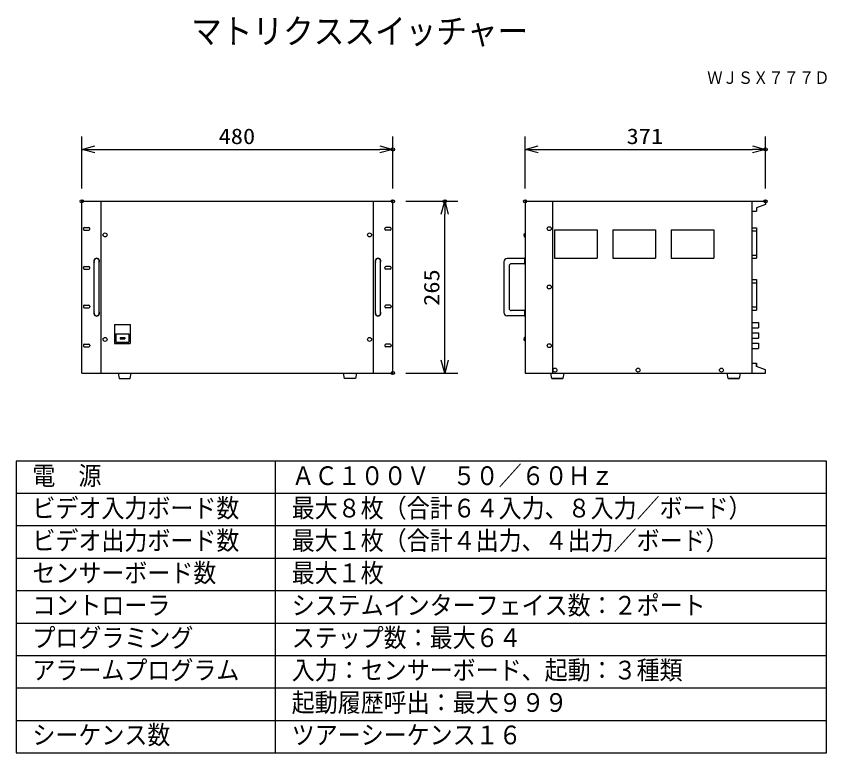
# Model space of a CAD drawing. Units: millimetres on the paper. Extents: x -127 to -2, y 60 to 174.
import ezdxf
from ezdxf.enums import TextEntityAlignment as Align

# ---------------------------------------------------------------- set-up
doc = ezdxf.new("R2010")
doc.units = ezdxf.units.MM
doc.header["$PDMODE"] = 32
doc.header["$PDSIZE"] = 0.5
doc.linetypes.add('LONG_CHAIN', pattern=[21, 18, -1, 1, -1])
for name, color, linetype in [('0-0_MOJI1', 2, 'Continuous'), ('0-1_TOUROKU', 1, 'Continuous'), ('0-2_GAIKEI', 1, 'Continuous'), ('0-3_WAKU', 3, 'Continuous'), ('0-4_DEFPOINTS', 7, 'Continuous')]:
    doc.layers.add(name, color=color, linetype=linetype)
doc.styles.add('ＭＳ ゴシック', font='')
doc.styles.get('ＭＳ ゴシック').set_extended_font_data('MS Gothic')

# ---------------------------------------------------------------- blocks, each defined once
blk = doc.blocks.new('_OPEN30')
at = {"layer": '0-4_DEFPOINTS'}
blk.add_line((0, 0), (-1, 0), dxfattribs=at)
blk.add_lwpolyline([(-1, 0.2679), (0, 0), (-1, -0.2679)], dxfattribs=at)

msp = doc.modelspace()

# ---------------------------------------------------------------- linework, layer by layer
at = {"layer": '0-2_GAIKEI', "color": 7}
for p, q in [((-116.892, 118.986), (-116.892, 145.486)), ((-116.892, 145.486), (-113.892, 145.486)), ((-113.892, 118.986), (-113.892, 145.486)), ((-113.892, 145.486), (-71.892, 145.486)), ((-71.892, 118.986), (-71.892, 145.486)), ((-71.892, 145.486), (-68.892, 145.486)), ((-68.892, 118.986), (-68.892, 145.486)), ((-48.507, 145.486), (-48.507, 118.986)), ((-48.507, 145.486), (-11.407, 145.486)), ((-44.269, 145.486), (-44.269, 118.986)), ((-13.507, 145.486), (-13.507, 118.986)), ((-13.507, 143.986), (-12.807, 143.986)), ((-12.807, 144.486), (-12.807, 143.986)), ((-48.577, 136.636), (-48.577, 135.786)), ((-51.757, 136.136), (-51.757, 128.336)), ((-50.957, 135.536), (-50.957, 128.936)), ((-48.577, 135.836), (-50.657, 135.836)), ((-48.507, 135.786), (-48.577, 135.786)), ((-48.577, 127.836), (-51.257, 127.836)), ((-48.577, 128.636), (-50.657, 128.636)), ((-48.507, 128.686), (-48.577, 128.686)), ((-48.577, 128.686), (-48.577, 128.636)), ((-48.507, 127.786), (-48.577, 127.786)), ((-13.507, 120.486), (-12.807, 120.486)), ((-116.892, 118.986), (-113.892, 118.986)), ((-113.892, 118.986), (-71.892, 118.986)), ((-76.342, 118.136), (-76.492, 118.986)), ((-74.492, 118.986), (-74.642, 118.136)), ((-71.892, 118.986), (-68.892, 118.986)), ((-48.507, 118.986), (-11.407, 118.986)), ((-44.357, 118.136), (-44.507, 118.986)), ((-42.507, 118.986), (-42.657, 118.136)), ((-17.157, 118.136), (-17.307, 118.986)), ((-15.307, 118.986), (-15.457, 118.136)), ((-11.407, 119.486), (-12.807, 119.986)), ((-11.407, 118.986), (-11.407, 119.486)), ((-74.642, 118.136), (-76.342, 118.136))]:
    msp.add_line(p, q, dxfattribs=at)
at = {"layer": '0-2_GAIKEI'}
for p, q in [((-116.492, 141.436), (-115.792, 141.436)), ((-69.292, 141.436), (-69.992, 141.436)), ((-13.507, 141.413), (-12.807, 141.413)), ((-12.807, 141.413), (-12.807, 136.686)), ((-116.642, 141.186), (-116.642, 141.286)), ((-116.492, 141.036), (-115.792, 141.036)), ((-115.642, 141.186), (-115.642, 141.286)), ((-70.142, 141.186), (-70.142, 141.286)), ((-69.292, 141.036), (-69.992, 141.036)), ((-69.142, 141.186), (-69.142, 141.286)), ((-13.507, 140.913), (-12.807, 140.913)), ((-13.507, 137.186), (-12.807, 137.186)), ((-13.507, 136.686), (-12.807, 136.686)), ((-116.642, 135.186), (-116.642, 135.286)), ((-116.492, 135.436), (-115.792, 135.436)), ((-115.642, 135.186), (-115.642, 135.286)), ((-114.992, 128.236), (-114.992, 136.236)), ((-114.192, 128.236), (-114.192, 136.236)), ((-71.592, 128.236), (-71.592, 136.236)), ((-70.792, 128.236), (-70.792, 136.236)), ((-70.142, 135.186), (-70.142, 135.286)), ((-69.292, 135.436), (-69.992, 135.436)), ((-69.142, 135.186), (-69.142, 135.286)), ((-116.492, 135.036), (-115.792, 135.036)), ((-69.292, 135.036), (-69.992, 135.036)), ((-13.507, 133.413), (-12.807, 133.413)), ((-13.507, 132.913), (-12.807, 132.913)), ((-12.807, 133.413), (-12.807, 128.686)), ((-116.642, 129.286), (-116.642, 129.186)), ((-116.492, 129.436), (-115.792, 129.436)), ((-116.492, 129.036), (-115.792, 129.036)), ((-115.642, 129.286), (-115.642, 129.186)), ((-70.142, 129.286), (-70.142, 129.186)), ((-69.292, 129.436), (-69.992, 129.436)), ((-69.292, 129.036), (-69.992, 129.036)), ((-69.142, 129.286), (-69.142, 129.186)), ((-13.507, 129.186), (-12.807, 129.186)), ((-13.507, 128.686), (-12.807, 128.686)), ((-111.836, 126.478), (-109.408, 126.478)), ((-111.836, 126.478), (-111.836, 123.558)), ((-109.408, 126.478), (-109.408, 123.558)), ((-13.507, 126.785), (-12.507, 126.785)), ((-12.507, 126.785), (-12.507, 125.985)), ((-13.507, 125.985), (-12.507, 125.985)), ((-13.507, 125.185), (-12.507, 125.185)), ((-12.507, 125.185), (-12.507, 124.385)), ((-111.636, 125.018), (-109.608, 125.018)), ((-111.636, 125.018), (-111.636, 123.758)), ((-110.94, 124.448), (-110.94, 124.278)), ((-110.94, 124.448), (-110.245, 124.448)), ((-110.94, 124.278), (-110.245, 124.278)), ((-110.245, 124.448), (-110.245, 124.278)), ((-109.608, 125.018), (-109.608, 123.758)), ((-13.507, 124.385), (-12.507, 124.385)), ((-116.642, 123.286), (-116.642, 123.186)), ((-116.492, 123.436), (-115.792, 123.436)), ((-116.492, 123.036), (-115.792, 123.036)), ((-115.642, 123.286), (-115.642, 123.186)), ((-111.836, 123.558), (-109.408, 123.558)), ((-111.636, 123.758), (-109.608, 123.758)), ((-70.142, 123.286), (-70.142, 123.186)), ((-69.292, 123.436), (-69.992, 123.436)), ((-69.292, 123.036), (-69.992, 123.036)), ((-69.142, 123.286), (-69.142, 123.186)), ((-13.507, 123.585), (-12.507, 123.585)), ((-13.507, 122.785), (-12.507, 122.785)), ((-12.507, 123.585), (-12.507, 122.785))]:
    msp.add_line(p, q, dxfattribs=at)
at = {"layer": '0-2_GAIKEI', "linetype": 'LONG_CHAIN'}
for p, q in [((-43.969, 141.092), (-43.969, 136.686)), ((-43.969, 141.092), (-37.369, 141.092)), ((-37.369, 141.092), (-37.369, 136.686)), ((-34.969, 141.092), (-28.369, 141.092)), ((-34.969, 141.092), (-34.969, 136.686)), ((-28.369, 141.092), (-28.369, 136.686)), ((-25.969, 141.092), (-19.369, 141.092)), ((-19.369, 141.092), (-19.369, 136.686)), ((-43.969, 136.686), (-37.369, 136.686)), ((-34.969, 136.686), (-28.369, 136.686))]:
    msp.add_line(p, q, dxfattribs=at)
at = {"layer": '0-2_GAIKEI', "color": 7}
for points in [[(-11.407, 145.486), (-11.407, 144.986), (-12.807, 144.486)], [(-48.507, 136.686), (-48.577, 136.686), (-48.577, 136.636), (-51.257, 136.636)], [(-48.577, 128.636), (-48.577, 127.836), (-48.577, 127.786)], [(-12.807, 120.486), (-12.807, 119.986), (-12.807, 120.486)], [(-111.292, 118.986), (-111.142, 118.136), (-109.442, 118.136), (-109.292, 118.986)], [(-42.657, 118.136), (-44.357, 118.136), (-42.657, 118.136)], [(-17.157, 118.136), (-15.457, 118.136), (-17.157, 118.136)]]:
    msp.add_lwpolyline(points, dxfattribs=at)
at = {"layer": '0-2_GAIKEI', "linetype": 'LONG_CHAIN'}
msp.add_lwpolyline([(-25.969, 141.092), (-25.969, 136.686), (-19.369, 136.686)], dxfattribs=at)
at = {"layer": '0-2_GAIKEI'}
for centre in [(-44.77, 141.266), (-113.292, 140.296), (-72.492, 140.296), (-44.77, 132.267), (-113.292, 124.176), (-72.492, 124.176), (-44.77, 123.206), (-43.887, 119.441), (-31.067, 119.441), (-18.21, 119.441)]:
    msp.add_circle(centre, 0.3, dxfattribs=at)
for centre, radius, start, end in [((-116.492, 141.286), 0.15, 90, 180), ((-115.792, 141.286), 0.15, 0, 90), ((-69.992, 141.286), 0.15, 90, 180), ((-69.292, 141.286), 0.15, 0, 90), ((-116.492, 141.186), 0.15, 180, 270), ((-115.792, 141.186), 0.15, 270, 0), ((-69.992, 141.186), 0.15, 180, 270), ((-69.292, 141.186), 0.15, 270, 0), ((-48.382, 140.236), 0.325, 112.57704, 247.42296), ((-114.592, 136.236), 0.45, 332.73396, 207.26604), ((-114.592, 136.236), 0.4, 0, 180), ((-71.192, 136.236), 0.45, 332.73396, 207.26604), ((-71.192, 136.236), 0.4, 0, 180), ((-116.492, 135.286), 0.15, 90, 180), ((-116.492, 135.186), 0.15, 180, 270), ((-115.792, 135.286), 0.15, 0, 90), ((-115.792, 135.186), 0.15, 270, 0), ((-69.992, 135.286), 0.15, 90, 180), ((-69.992, 135.186), 0.15, 180, 270), ((-69.292, 135.286), 0.15, 0, 90), ((-69.292, 135.186), 0.15, 270, 0), ((-116.492, 129.286), 0.15, 90, 180), ((-116.492, 129.186), 0.15, 180, 270), ((-115.792, 129.286), 0.15, 0, 90), ((-115.792, 129.186), 0.15, 270, 0), ((-69.992, 129.286), 0.15, 90, 180), ((-69.992, 129.186), 0.15, 180, 270), ((-69.292, 129.286), 0.15, 0, 90), ((-69.292, 129.186), 0.15, 270, 0), ((-114.592, 128.236), 0.45, 152.73396, 27.26604), ((-114.592, 128.236), 0.4, 180, 0), ((-71.192, 128.236), 0.45, 152.73396, 27.26604), ((-71.192, 128.236), 0.4, 180, 0), ((-48.382, 124.236), 0.325, 112.60014, 247.39986), ((-116.492, 123.286), 0.15, 90, 180), ((-116.492, 123.186), 0.15, 180, 270), ((-115.792, 123.286), 0.15, 0, 90), ((-115.792, 123.186), 0.15, 270, 0), ((-69.992, 123.286), 0.15, 90, 180), ((-69.992, 123.186), 0.15, 180, 270), ((-69.292, 123.286), 0.15, 0, 90), ((-69.292, 123.186), 0.15, 270, 0)]:
    msp.add_arc(centre, radius, start, end, dxfattribs=at)
at = {"layer": '0-2_GAIKEI', "color": 7}
for centre, radius, start, end in [((-51.257, 136.136), 0.5, 90, 180), ((-50.657, 135.536), 0.3, 90, 180), ((-50.657, 128.936), 0.3, 180, 270), ((-51.257, 128.336), 0.5, 180, 270)]:
    msp.add_arc(centre, radius, start, end, dxfattribs=at)
at = {"layer": '0-3_WAKU'}
for p, q in [((-116.892, 147.486), (-116.892, 155.486)), ((-68.892, 147.486), (-68.892, 155.486)), ((-48.507, 147.486), (-48.507, 155.486)), ((-11.407, 147.486), (-11.407, 155.486)), ((-114.892, 153.486), (-70.892, 153.486)), ((-46.507, 153.486), (-13.407, 153.486)), ((-66.892, 145.486), (-58.892, 145.486)), ((-60.892, 120.986), (-60.892, 143.486)), ((-66.892, 118.986), (-58.892, 118.986))]:
    msp.add_line(p, q, dxfattribs=at)
at = {"layer": '0-3_WAKU', "color": 4}
for p, q in [((-2, 105.393), (-127, 105.393)), ((-127, 105.393), (-127, 60.393)), ((-87, 60.393), (-87, 105.393)), ((-2, 60.393), (-2, 105.393)), ((-127, 60.393), (-2, 60.393))]:
    msp.add_line(p, q, dxfattribs=at)
at = {"layer": '0-3_WAKU', "color": 1}
for p, q in [((-2, 100.393), (-127, 100.393)), ((-2, 95.393), (-127, 95.393)), ((-2, 90.393), (-127, 90.393)), ((-2, 85.393), (-127, 85.393)), ((-127, 80.393), (-2, 80.393)), ((-127, 75.393), (-2, 75.393)), ((-127, 70.393), (-2, 70.393)), ((-127, 65.393), (-2, 65.393))]:
    msp.add_line(p, q, dxfattribs=at)
at = {"layer": '0-4_DEFPOINTS'}
for p in [(-68.892, 153.486), (-11.407, 153.486), (-116.892, 145.486), (-68.892, 145.486), (-68.892, 145.486), (-60.892, 145.486), (-48.507, 145.486), (-11.407, 145.486), (-68.892, 118.986)]:
    msp.add_point(p, dxfattribs=at)

# ---------------------------------------------------------------- block references
at = {"layer": '0-3_WAKU', "xscale": 2, "yscale": 2}
for p, rotation in [((-116.892, 153.486), 180), ((-48.507, 153.486), 180), ((-60.892, 145.486), 90), ((-60.892, 118.986), 270)]:
    msp.add_blockref('_OPEN30', p, dxfattribs=dict(at, rotation=rotation))
for p in [(-68.892, 153.486), (-11.407, 153.486)]:
    msp.add_blockref('_OPEN30', p, dxfattribs=at)

# ---------------------------------------------------------------- texts
at = {"layer": '0-0_MOJI1', "style": 'ＭＳ ゴシック', "width": 0.9}
for s, height, p in [('マトリクススイッチャー', 3.849, (-100, 168.653)), ('ＡＣ１００Ｖ\u3000５０／６０Ｈｚ', 2.889, (-84.5, 100.838)), ('電\u3000源', 2.889, (-124.5, 100.838)), ('ビデオ入力ボード数', 2.889, (-124.5, 95.838)), ('最大８枚（合計６４入力、８入力／ボード）', 2.889, (-84.5, 95.838)), ('ビデオ出力ボード数', 2.889, (-124.5, 90.838)), ('最大１枚（合計４出力、４出力／ボード）', 2.889, (-84.5, 90.838)), ('センサーボード数', 2.889, (-124.5, 85.838)), ('最大１枚', 2.889, (-84.5, 85.838)), ('システムインターフェイス数：２ポート', 2.889, (-84.5, 80.838)), ('コントローラ', 2.889, (-124.5, 80.838)), ('プログラミング', 2.889, (-124.5, 75.838)), ('ステップ数：最大６４', 2.889, (-84.5, 75.838)), ('アラームプログラム', 2.889, (-124.5, 70.838)), ('入力：センサーボード、起動：３種類', 2.889, (-84.5, 70.838)), ('起動履歴呼出：最大９９９', 2.889, (-84.5, 65.838)), ('シーケンス数', 2.889, (-124.5, 60.838)), ('ツアーシーケンス１６', 2.889, (-84.5, 60.838))]:
    msp.add_text(s, height=height, dxfattribs=at).set_placement(p, align=Align.BOTTOM_LEFT)
at = {"layer": '0-1_TOUROKU', "style": 'ＭＳ ゴシック', "width": 0.9}
msp.add_text('ＷＪＳＸ７７７Ｄ', height=1.921, dxfattribs=at).set_placement((-20.4, 163.023), align=Align.BOTTOM_LEFT)
at = {"layer": '0-3_WAKU', "style": 'ＭＳ ゴシック', "width": 1.15}
for s, p in [('480', (-95.779, 153.595)), ('371', (-32.844, 153.595))]:
    msp.add_text(s, height=2.405, dxfattribs=at).set_placement(p, align=Align.BOTTOM_LEFT)
msp.add_text('265', height=2.405, rotation=90, dxfattribs=at).set_placement((-61.001, 129.349), align=Align.BOTTOM_LEFT)

doc.saveas('drawing.dxf')
